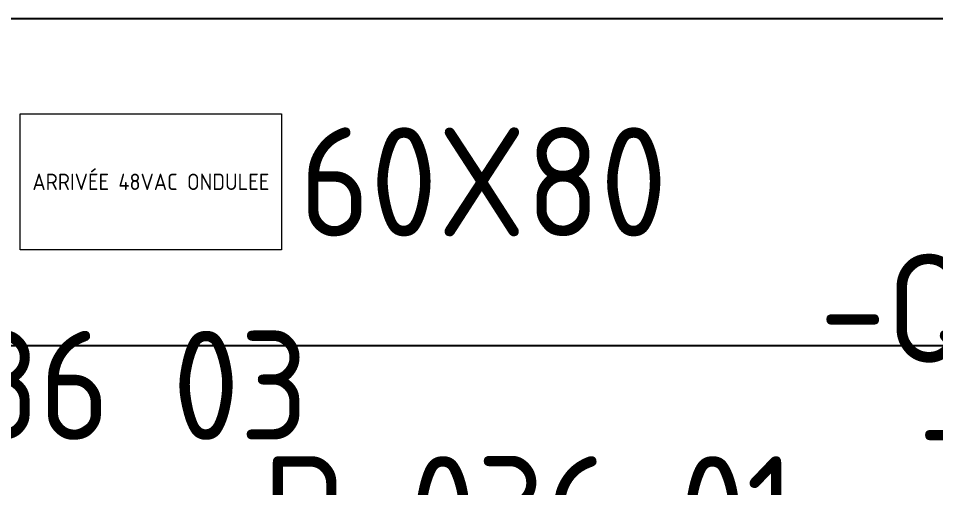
# Model space of a CAD drawing. Header units: millimetres. Extents: x 37984 to 70752, y 14140 to 37584.
# Drawn here: x 39387.8 to 39556.2, y 36223.3 to 36309.4 of the extents above; entities that cross this region are included whole.
import ezdxf
from ezdxf.enums import TextEntityAlignment as Align

# ---------------------------------------------------------------- set-up
doc = ezdxf.new("R2010")
doc.units = ezdxf.units.MM
doc.layers.add('000-PI-Oprema', color=30, linetype='Continuous', lineweight=5)
doc.layers.add('000-PI_TEXT', color=7, linetype='Continuous')
doc.layers.add('002-PI-Kabelska kanalica', color=150, linetype='Continuous')
doc.styles.add('PI0', font='isocpeur.ttf', dxfattribs={"width": 0.9})

# ---------------------------------------------------------------- blocks, each defined once
blk = doc.blocks.new('*U849')
at = {"layer": '002-PI-Kabelska kanalica'}
for p, q in [((-20, -100), (-20, 412)), ((40, -100), (40, 412))]:
    blk.add_line(p, q, dxfattribs=at)

msp = doc.modelspace()

# ---------------------------------------------------------------- linework, layer by layer
at = {"layer": '000-PI-Oprema'}
msp.add_lwpolyline([(39388.172, 36291.904), (39436.172, 36291.904), (39436.172, 36266.904), (39388.172, 36266.904)], close=True, dxfattribs=at)

# ---------------------------------------------------------------- block references
at = {"rotation": 270}
msp.add_blockref('*U849', (39483.172, 36289.404), dxfattribs=at)
msp.add_blockref('*U849', (39483.172, 36289.404), dxfattribs=at)

# ---------------------------------------------------------------- texts
at = {"insert": (39473.189, 36279.404), "char_height": 20, "width": 16.78721, "attachment_point": 5, "style": 'PI0'}
msp.add_mtext('{\\fISOCPEUR|b0|i0|c238|p34;60}X{\\fISOCPEUR|b0|i0|c238|p34;8}0', dxfattribs=at)
at = {"layer": '000-PI_TEXT', "style": 'PI0', "width": 0.9}
for s, p in [('-Q 041 02', (39590.07, 36256.254)), ('-IG 036 03', (39381.471, 36242.101)), ('-K 041 02', (39607.761, 36235.035)), ('-D 036 01', (39475.402, 36219.099))]:
    msp.add_text(s, height=20, dxfattribs=at).set_placement(p, align=Align.MIDDLE)
at = {"layer": '000-PI_TEXT', "linetype": 'Continuous', "insert": (39412.172, 36279.404), "char_height": 3, "width": 48, "attachment_point": 5, "style": 'PI0'}
msp.add_mtext('ARRIVÉE 48VAC ONDULEE', dxfattribs=at)

doc.saveas('drawing.dxf')
